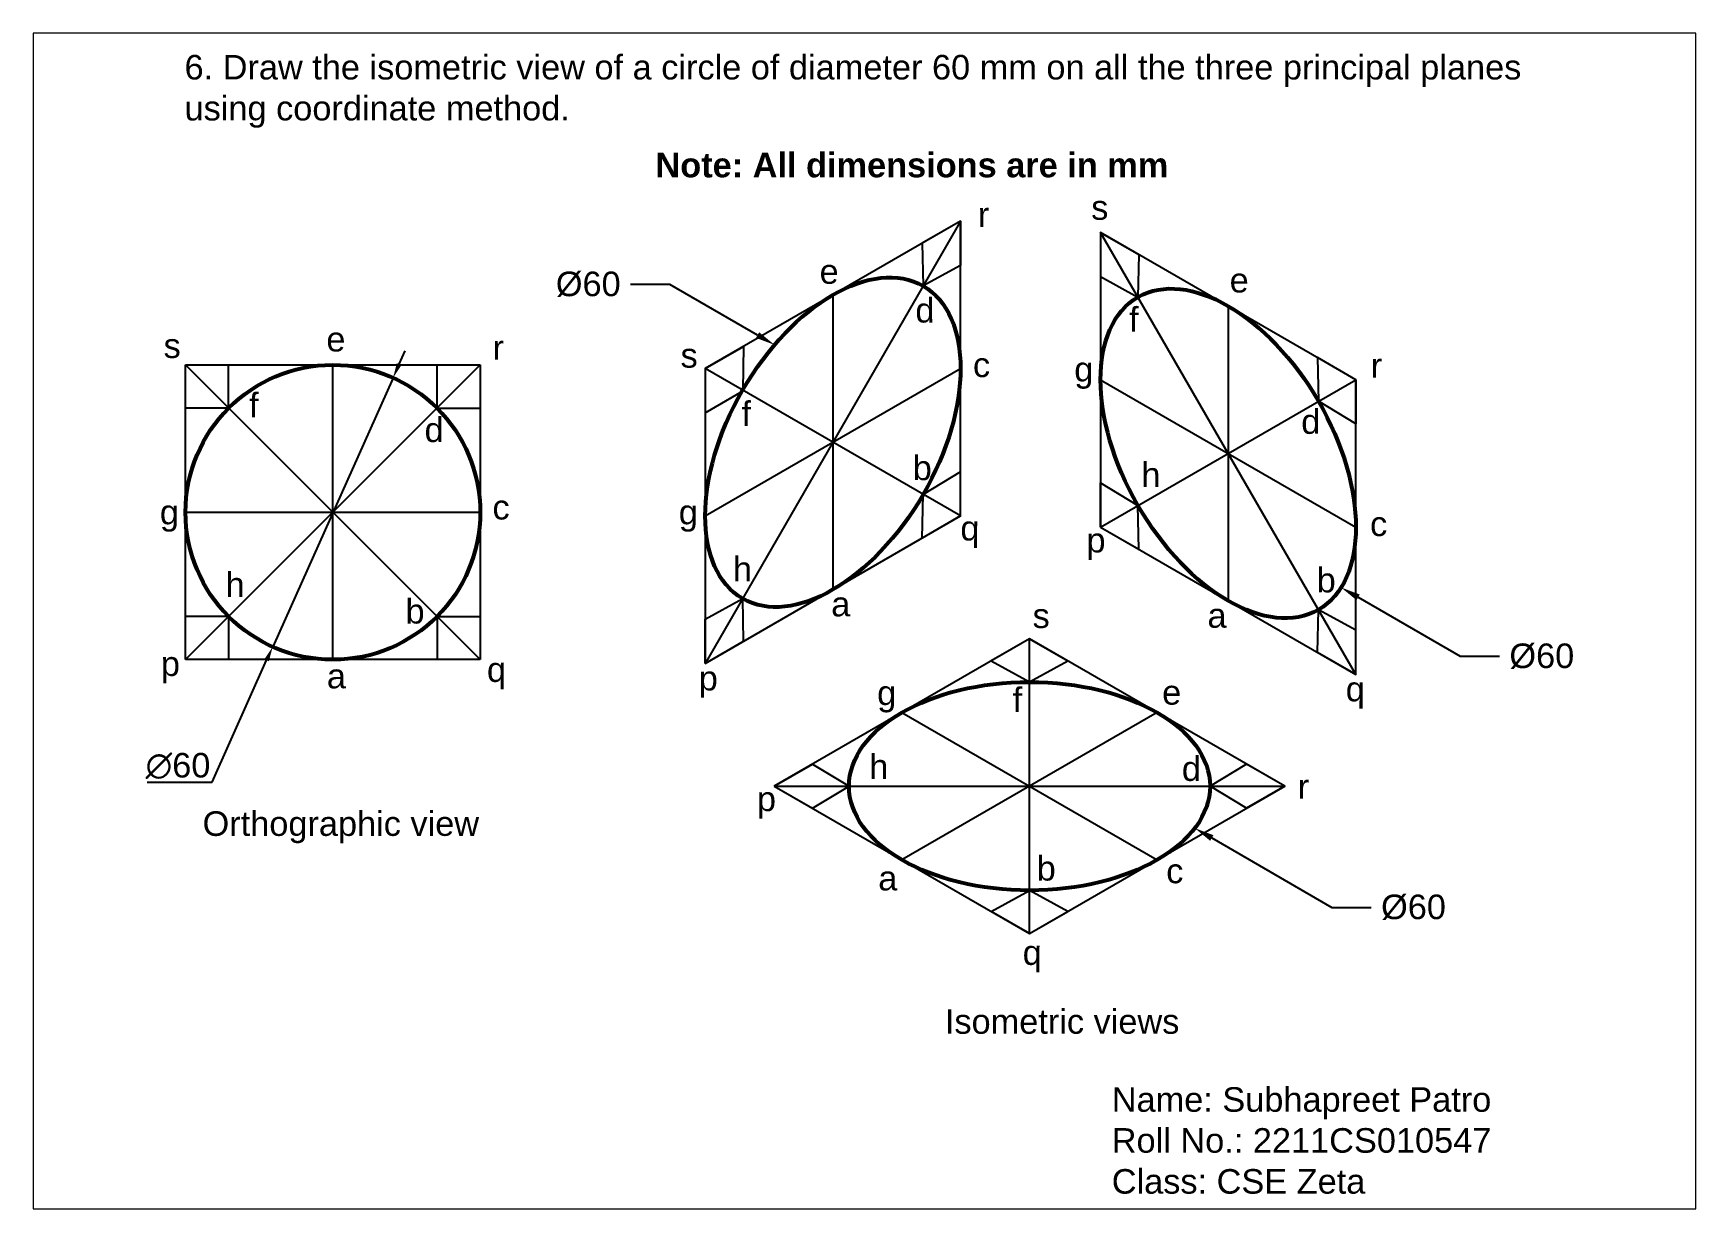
# Paper-space layout 'Layout6' of a CAD drawing. Header units: millimetres. Extents: x 30 to 267, y 21 to 189.
# The model-space entities are those that its viewports show. They can reach past a viewport. Long polylines and large blocks are cut down to what shows.
import ezdxf
from ezdxf import colors
from ezdxf.entities.mleader import LeaderData, LeaderLine
from ezdxf.math import Vec2, Vec3

# ---------------------------------------------------------------- set-up
doc = ezdxf.new("R2010")
doc.units = ezdxf.units.MM
doc.styles.get("Standard").update_dxf_attribs({"font": 'arial.ttf'})
doc.dimstyles.new('ISO-25', dxfattribs={"dimtxt": 5, "dimasz": 3, "dimexe": 1.25, "dimexo": 0.625, "dimtad": 1, "dimtih": 1, "dimtoh": 1, "dimdec": 0, "dimtxsty": 'Standard', "dimcen": 2.5, "dimadec": 0, "dimazin": 0, "dimtfac": 1, "dimtdec": 0, "dimtmove": 0, "dimatfit": 3, "dimfxl": 1, "dimarcsym": 0})

# ---------------------------------------------------------------- blocks, each defined once
blk = doc.blocks.new('*D35')
at = {"color": 0, "lineweight": -2, "transparency": 16777216}
for p, q in [((1698.27, 121.54), (1699.5, 124.28)), ((1697.05, 118.81), (1672.54, 64.04)), ((1660.19, 36.46), (1671.31, 61.3)), ((1646.98, 36.46), (1660.19, 36.46))]:
    blk.add_line(p, q, dxfattribs=at)
at = {"color": 0, "transparency": 16777216}
for points in [[(1697.81, 121.75), (1698.73, 121.34), (1697.05, 118.81)], [(1670.85, 61.51), (1671.77, 61.1), (1672.54, 64.04)]]:
    blk.add_solid(points, dxfattribs=at)
at = {"layer": 'Defpoints', "color": 0, "transparency": 16777216}
for p in [(1697.05, 118.81), (1672.54, 64.04)]:
    blk.add_point(p, dxfattribs=at)
at = {"color": 0, "transparency": 16777216, "insert": (1653.27, 39.77), "char_height": 5, "attachment_point": 5}
blk.add_mtext('∅60', dxfattribs=at)

msp = doc.modelspace()

# ---------------------------------------------------------------- linework, layer by layer
for p, q in [((1812.56, 150.67), (1760.6, 60.67)), ((1812.56, 150.67), (1804.77, 146.17)), ((1812.56, 150.67), (1812.56, 141.67)), ((1804.77, 146.17), (1804.95, 137.49)), ((1893.03, 58.4), (1841.07, 148.4)), ((1841.07, 148.4), (1848.86, 143.9)), ((1841.07, 148.4), (1841.07, 139.4)), ((1848.86, 143.9), (1848.68, 135.22)), ((1812.56, 141.67), (1804.95, 137.49)), ((1841.07, 139.4), (1848.68, 135.22)), ((1786.58, 135.67), (1786.58, 75.67)), ((1867.05, 133.4), (1867.05, 73.4)), ((1760.6, 120.67), (1768.39, 125.17)), ((1768.39, 125.17), (1768.21, 116.27)), ((1893.03, 118.4), (1885.24, 122.9)), ((1885.24, 122.9), (1885.42, 114.01)), ((1654.79, 91.42), (1654.79, 121.42)), ((1654.79, 121.42), (1684.79, 121.42)), ((1714.79, 61.42), (1654.79, 121.42)), ((1654.79, 61.42), (1714.79, 121.42)), ((1663.58, 112.64), (1663.58, 121.42)), ((1684.79, 61.42), (1684.79, 121.42)), ((1684.79, 121.42), (1714.79, 121.42)), ((1706, 112.64), (1706, 121.42)), ((1714.79, 121.42), (1714.79, 91.42)), ((1760.6, 90.67), (1812.56, 120.67)), ((1812.56, 90.67), (1760.6, 120.67)), ((1760.6, 120.67), (1760.6, 111.67)), ((1760.6, 111.67), (1768.2, 116.06)), ((1841.07, 118.4), (1893.03, 88.4)), ((1841.07, 88.4), (1893.03, 118.4)), ((1893.03, 118.4), (1893.03, 109.4)), ((1663.58, 112.64), (1654.79, 112.64)), ((1706, 112.64), (1714.79, 112.64)), ((1893.03, 109.4), (1885.42, 114.01)), ((1812.56, 99.67), (1804.95, 95.06)), ((1812.56, 90.67), (1812.56, 99.67)), ((1804.77, 86.17), (1804.95, 95.06)), ((1841.07, 88.4), (1841.07, 97.4)), ((1841.07, 97.4), (1848.68, 92.79)), ((1654.79, 91.42), (1714.79, 91.42)), ((1654.79, 61.42), (1654.79, 91.42)), ((1714.79, 91.42), (1714.79, 61.42)), ((1848.86, 83.9), (1848.68, 92.79)), ((1812.56, 90.67), (1804.77, 86.17)), ((1841.07, 88.4), (1848.86, 83.9)), ((1760.6, 69.67), (1768.21, 73.85)), ((1768.39, 65.17), (1768.21, 73.85)), ((1885.24, 62.9), (1885.42, 71.58)), ((1893.03, 67.4), (1885.42, 71.58)), ((1663.58, 70.21), (1654.79, 70.21)), ((1663.58, 70.21), (1663.58, 61.42)), ((1706, 70.21), (1714.79, 70.21)), ((1706, 70.21), (1706, 61.42)), ((1760.6, 60.67), (1760.6, 69.67)), ((1760.6, 60.67), (1768.39, 65.17)), ((1826.6, 65.66), (1818.81, 61.16)), ((1826.6, 5.66), (1826.6, 65.66)), ((1826.6, 65.66), (1834.4, 61.16)), ((1893.03, 58.4), (1893.03, 67.4)), ((1893.03, 58.4), (1893.03, 67.4)), ((1684.79, 61.42), (1654.79, 61.42)), ((1714.79, 61.42), (1684.79, 61.42)), ((1818.81, 61.16), (1826.6, 56.88)), ((1826.6, 56.88), (1834.4, 61.16)), ((1893.03, 58.4), (1885.24, 62.9)), ((1800.62, 50.66), (1852.59, 20.66)), ((1852.59, 50.66), (1800.62, 20.66)), ((1774.64, 35.66), (1782.44, 40.16)), ((1782.44, 40.16), (1789.86, 35.66)), ((1870.77, 40.16), (1863.35, 35.66)), ((1878.57, 35.66), (1870.77, 40.16)), ((1774.64, 35.66), (1878.57, 35.66)), ((1774.64, 35.66), (1782.44, 31.16)), ((1782.44, 31.16), (1789.86, 35.66)), ((1870.77, 31.16), (1863.35, 35.66)), ((1878.57, 35.66), (1870.77, 31.16)), ((1818.81, 10.16), (1826.6, 14.45)), ((1834.4, 10.16), (1826.6, 14.45)), ((1826.6, 5.66), (1818.81, 10.16)), ((1826.6, 5.66), (1834.4, 10.16))]:
    msp.add_line(p, q)
for points in [[(1760.6, 60.67), (1812.56, 90.67), (1812.56, 150.67), (1760.6, 120.67)], [(1841.07, 88.4), (1893.03, 58.4), (1893.03, 118.4), (1841.07, 148.4)], [(1774.64, 35.66), (1826.6, 5.66), (1878.57, 35.66), (1826.6, 65.66)]]:
    msp.add_lwpolyline(points, close=True)
at = {"lineweight": 53}
msp.add_circle((1684.79, 91.42), 30, dxfattribs=at)
for centre, major_axis in [((1786.58, 105.67), (-18.37, -31.82)), ((1867.05, 103.4), (18.37, -31.82)), ((1826.6, 35.66), (-36.74, 0))]:
    msp.add_ellipse(centre, major_axis=major_axis, ratio=0.57735, dxfattribs=at)

# ---------------------------------------------------------------- texts
at = {"char_height": 5, "attachment_point": 1}
for s, width, insert in [('6. Draw the isometric view of a circle of diameter 60 mm on all the three principal planes \\Pusing coordinate method.', 313.0236, (1654.6, 184.52)), ('{\\fArial|b1|i0|c0|p34;Note: All dimensions are in mm}', 120.5751, (1750.46, 164.6)), ('r', 6.2565, (1816.08, 154.52)), ('s', 3.5487, (1839.16, 155.96)), ('e', 7.4409, (1783.87, 142.93)), ('e', 7.4409, (1867.34, 141.16)), ('d', 6.837, (1803.37, 135.05)), ('f', 3.9239, (1846.87, 133.19)), ('s', 3.5487, (1650.34, 127.83)), ('e', 7.4409, (1683.47, 129.15)), ('r', 6.2565, (1717.31, 127.47)), ('s', 3.5487, (1755.57, 125.86)), ('c', 11.9852, (1815.09, 123.93)), ('g', 6.837, (1835.71, 123.04)), ('r', 6.2565, (1896.05, 123.81)), ('f', 3.9239, (1667.74, 115.73)), ('f', 3.9239, (1767.98, 114)), ('d', 6.837, (1881.91, 112.39)), ('d', 6.837, (1703.46, 110.72)), ('b', 6.2647, (1802.83, 102.96)), ('h', 4.3374, (1849.37, 101.56)), ('g', 6.837, (1649.58, 93.95)), ('c', 11.9852, (1717.28, 94.95)), ('g', 6.837, (1755.21, 93.95)), ('q', 4.0957, (1812.53, 90.68)), ('c', 11.9852, (1895.92, 91.57)), ('p', 7.581, (1838.19, 88.24)), ('h', 4.3374, (1766.22, 82.36)), ('h', 4.3374, (1662.94, 79.19)), ('b', 6.2647, (1885.05, 80.12)), ('b', 6.2647, (1699.58, 73.78)), ('a', 3.2904, (1786.23, 75.24)), ('s', 3.5487, (1827.23, 72.86)), ('a', 3.2904, (1862.83, 72.92)), ('p', 7.581, (1649.78, 63.1)), ('a', 3.2904, (1683.57, 60.58)), ('q', 4.0957, (1716.16, 61.89)), ('p', 7.581, (1759.27, 60.16)), ('g', 6.837, (1795.59, 57.16)), ('f', 3.9239, (1823.16, 55.75)), ('e', 7.4409, (1853.6, 57.26)), ('q', 4.0957, (1890.97, 57.94)), ('h', 4.3374, (1793.97, 42.14)), ('d', 6.837, (1857.61, 41.74)), ('p', 7.581, (1771.11, 35.59)), ('r', 6.2565, (1881.19, 38.1)), ('Orthographic view', 63.0219, (1658.27, 30.55)), ('b', 6.2647, (1828.06, 21.46)), ('a', 3.2904, (1795.81, 19.45)), ('c', 11.9852, (1854.43, 20.91)), ('q', 4.0957, (1825.21, 4.29)), ('Isometric views ', 91.3954, (1809.37, -9.73)), ('Name: Subhapreet Patro\\PRoll No.: 2211CS010547\\PClass: CSE Zeta', 99.9001, (1843.34, -25.61))]:
    msp.add_mtext_dynamic_manual_height_columns(s, width=width, gutter_width=25, heights=[0], dxfattribs=dict(at, insert=insert))

# ---------------------------------------------------------------- dimensions: what is measured, and where the dimension line sits
dim = msp.add_diameter_dim_2p(p1=(1697.05, 118.81), p2=(1672.54, 64.04), dimstyle='ISO-25')
dim.commit()
dim.dimension.update_dxf_attribs({"geometry": '*D35', "text_midpoint": (1653.27, 36.46), "dimtype": 163})

# ---------------------------------------------------------------- leaders
ml = msp.add_multileader_mtext('Standard')
ml.set_content('%%C60', color=256)
ml.set_leader_properties()
ml.build(insert=Vec2(0, 0))
ctx = ml.context
ctx.base_point, ctx.char_height, ctx.plane_origin = Vec3(1728.79, 137.81), 5, Vec3(1774.71, 125.49)
ctx.text_align_type = 2
notes = []
notes.append((ctx, [(0, (1, 1, 0), (1753.38, 137.81), (-1, 0), 8, [(0, [(1774.71, 125.49)], 0, [])])]))
ctx.mtext.insert, ctx.mtext.alignment, ctx.mtext.flow_direction = Vec3(1743.38, 140.41), 3, 5
ml = msp.add_multileader_mtext('Standard')
ml.set_content('%%C60', color=256)
ml.set_leader_properties()
ml.build(insert=Vec2(0, 0))
ctx = ml.context
ctx.base_point, ctx.char_height, ctx.plane_origin = Vec3(1922.28, 62.11), 5, Vec3(1890.02, 76.11)
notes.append((ctx, [(0, (1, 1, 0), (1914.28, 62.11), (1, 0), 8, [(0, [(1890.02, 76.11)], 0, [])])]))
ctx.mtext.insert, ctx.mtext.flow_direction = Vec3(1924.28, 64.71), 5
ml = msp.add_multileader_mtext('Standard')
ml.set_content('%%C60', color=256)
ml.set_leader_properties()
ml.build(insert=Vec2(0, 0))
ctx = ml.context
ctx.base_point, ctx.char_height, ctx.plane_origin = Vec3(1896.16, 11), 5, Vec3(1860.24, 27.12)
notes.append((ctx, [(0, (1, 1, 0), (1888.16, 11), (1, 0), 8, [(0, [(1860.24, 27.12)], 0, [])])]))
ctx.mtext.insert, ctx.mtext.flow_direction = Vec3(1898.16, 13.6), 5
for ctx, leaders in notes:
    for number, flags, end, landing, length, lines in leaders:
        leader = LeaderData()
        leader.index, (leader.has_last_leader_line, leader.has_dogleg_vector, leader.attachment_direction) = number, flags
        leader.last_leader_point, leader.dogleg_vector, leader.dogleg_length = Vec3(end), Vec3(landing), length
        for number, points, colour, breaks in lines:
            line = LeaderLine()
            line.index, line.vertices, line.color, line.breaks = number, Vec3.list(points), colors.encode_raw_color(colour), breaks
            leader.lines.append(line)
        ctx.leaders.append(leader)

psp = doc.layouts.new('Layout6')

# ---------------------------------------------------------------- viewports
at = {"layer": '0'}
psp.add_viewport(center=(148.5, 105), size=(237.6, 168), view_center_point=(1793.01, 69.29), view_height=239.2821, dxfattribs=at)

doc.saveas('drawing.dxf')
